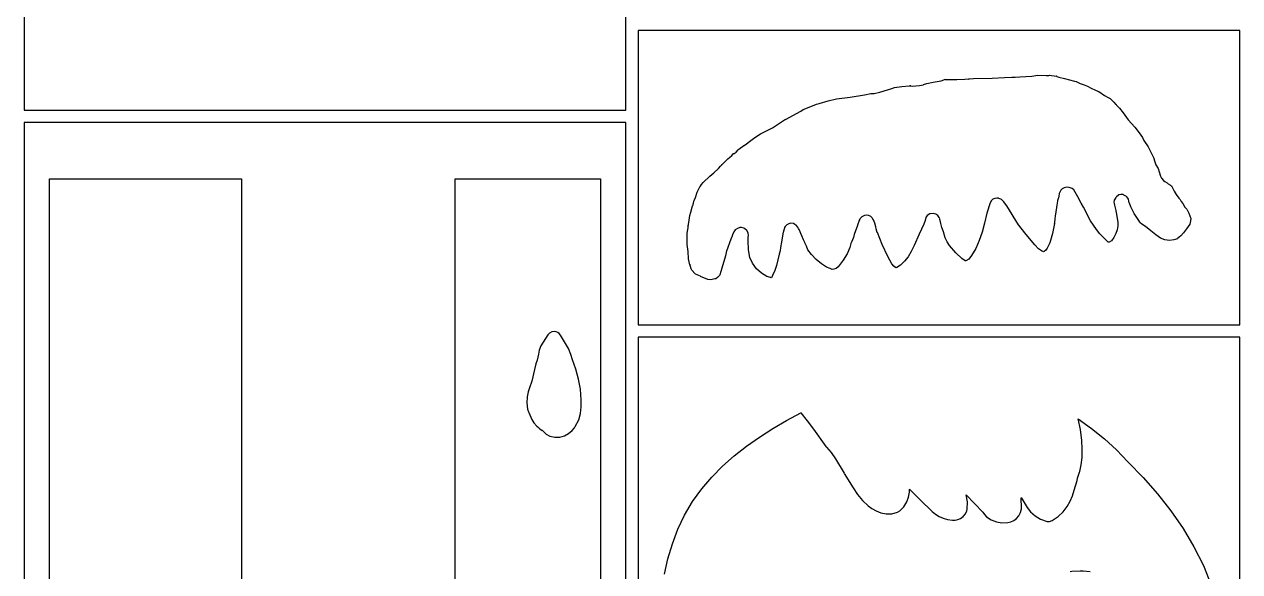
# Model space of a CAD drawing. Extents: x -186 to 210, y 0 to 2266.
# Drawn here: x -186 to 210, y 1730.6 to 1909 of the extents above; entities that cross this region are included whole.
import ezdxf

# ---------------------------------------------------------------- set-up
doc = ezdxf.new("R2010")
doc.units = 0

msp = doc.modelspace()

# ---------------------------------------------------------------- linework, layer by layer
at = {"layer": 'Calque_1'}
for p, q in [((-186, 2127.04), (-186, 1881.04)), ((9.99979, 1881.04), (9.99979, 2127.04)), ((210, 1907.04), (14.0001, 1907.04)), ((14.0001, 1907.04), (14.0001, 1879.04)), ((210, 1811.04), (210, 1907.04)), ((99.897349, 1888.805369), (102.46329, 1888.961046)), ((102.524012, 1889.020087), (102.434229, 1889.040337)), ((102.434229, 1889.040337), (102.509099, 1889.014292)), ((102.463, 1888.96), (102.796901, 1888.966085)), ((102.509, 1889.02), (103.488298, 1888.887206)), ((102.797, 1888.96), (102.524012, 1889.020087)), ((103.489, 1888.88), (104.5303, 1888.930086)), ((104.53, 1888.93), (105.7174, 1889.048348)), ((105.7174, 1889.048348), (106.996, 1889.352195)), ((106.996, 1889.36), (108.0295, 1889.735681)), ((108.029, 1889.73), (110.127436, 1890.123858)), ((110.127436, 1890.123858), (112.71299, 1890.640033)), ((112.713, 1890.64), (114.1093, 1891.107677)), ((114.11, 1891.11), (114.008825, 1891.082847)), ((114.008825, 1891.082847), (114.403999, 1891.092008)), ((114.404, 1891.09), (117.8131, 1891.05952)), ((117.813, 1891.06), (120.4149, 1891.14419)), ((120.415, 1891.15), (121.603, 1891.209399)), ((121.603, 1891.2), (121.8697, 1891.244397)), ((121.869, 1891.25), (122.001799, 1891.291804)), ((122.002, 1891.29), (123.2794, 1891.367496)), ((123.28, 1891.37), (129.29719, 1891.479035)), ((129.297, 1891.48), (133.3257, 1891.729608)), ((133.325, 1891.73), (135.7502, 1891.811095)), ((135.751, 1891.81), (136.8801, 1891.755205)), ((136.88, 1891.75), (138.3549, 1891.864723)), ((138.355, 1891.87), (142.24929, 1892.133022)), ((142.249, 1892.13), (144.221, 1892.420433)), ((144.207, 1892.42), (146.9164, 1892.361104)), ((144.221, 1892.42), (144.207, 1892.42)), ((146.917, 1892.36), (147.799799, 1892.396949)), ((147.799799, 1892.396949), (147.9836, 1892.415801)), ((147.983, 1892.42), (148.013563, 1892.40563)), ((148.013563, 1892.40563), (148.718901, 1892.324882)), ((148.719, 1892.32), (150.4667, 1892.086426)), ((150.467, 1892.09), (150.358873, 1892.104331)), ((150.358873, 1892.104331), (150.426237, 1892.061971)), ((150.426237, 1892.061971), (151.097898, 1891.830603)), ((151.098, 1891.83), (152.9, 1891.408308)), ((152.9, 1891.41), (156.1618, 1890.489648)), ((156.162, 1890.49), (156.685001, 1890.372684)), ((156.685, 1890.37), (156.706008, 1890.354919)), ((156.706, 1890.35), (158.0646, 1889.701481)), ((158.064, 1889.71), (159.282, 1889.304341)), ((159.282, 1889.3), (160.385524, 1888.841346)), ((78.578, 1884.69), (83.063883, 1885.303883)), ((83.063883, 1885.303883), (87.77529, 1886.03308)), ((87.7753, 1886.04), (89.8062, 1886.511804)), ((89.8062, 1886.51), (89.9938, 1886.453697)), ((89.9938, 1886.45), (90.605701, 1886.45)), ((90.6057, 1886.45), (90.738499, 1886.470108)), ((90.7385, 1886.47), (90.863, 1886.494342)), ((90.863, 1886.5), (92.775, 1886.94442)), ((92.775, 1886.94), (95.2498, 1887.623682)), ((95.2498, 1887.63), (96.6699, 1888.148292)), ((96.6699, 1888.14), (97.530297, 1888.411303)), ((97.5303, 1888.42), (99.897349, 1888.805369)), ((160.385524, 1888.841346), (161.5723, 1888.2091)), ((161.573, 1888.21), (162.9718, 1887.549574)), ((162.971, 1887.55), (163.2377, 1887.443558)), ((163.238, 1887.44), (164.1175, 1887.169199)), ((164.118, 1887.17), (165.9928, 1885.86621)), ((165.992, 1885.87), (167.1284, 1885.221983)), ((167.129, 1885.22), (167.758898, 1884.799366)), ((-186, 1881.04), (9.99979, 1881.04)), ((66.9906, 1880.7), (67.785399, 1881.223477)), ((67.7854, 1881.22), (70.7573, 1882.4923)), ((70.7573, 1882.49), (72.0621, 1883.043957)), ((72.0621, 1883.05), (72.953999, 1883.226741)), ((72.954, 1883.22), (75.886145, 1884.057912)), ((75.886145, 1884.057912), (78.57799, 1884.69018)), ((167.759, 1884.8), (168.9512, 1883.60522)), ((168.951, 1883.6), (169.582999, 1883.033104)), ((169.583, 1883.04), (169.746798, 1882.90202)), ((169.747, 1882.9), (169.897902, 1882.67521)), ((169.898, 1882.68), (170.246898, 1882.26143)), ((170.246, 1882.26), (170.857301, 1881.688474)), ((170.858, 1881.69), (172.0848, 1880.12057)), ((9.99979, 1877.04), (-186, 1877.04)), ((-186, 1877.04), (-186, 1481.04)), ((9.99979, 1481.04), (9.99979, 1877.04)), ((14.0001, 1879.04), (14.0001, 1877.04)), ((14.0001, 1877.04), (14.0001, 1811.04)), ((57.7457, 1875.33), (62.03329, 1878.05489)), ((62.0333, 1878.05), (66.99059, 1880.69789)), ((172.085, 1880.12), (173.7112, 1877.85554)), ((173.711, 1877.85), (175.8649, 1875.44653)), ((52.044438, 1872.183336), (53.8947, 1873.35647)), ((53.8947, 1873.35), (57.74569, 1875.32249)), ((175.865, 1875.45), (177.26465, 1873.690794)), ((177.26465, 1873.690794), (178.3367, 1872.15046)), ((46.8626, 1868.38), (48.4532, 1869.57422)), ((48.4532, 1869.58), (48.394456, 1869.521107)), ((48.394456, 1869.521107), (48.51965, 1869.561469)), ((48.51965, 1869.561469), (49.269198, 1870.021827)), ((49.2692, 1870.02), (50.2448, 1870.858199)), ((49.2692, 1870.02), (49.2692, 1870.02)), ((50.2448, 1870.86), (52.044438, 1872.183336)), ((178.336, 1872.15), (178.803201, 1871.168688)), ((178.804, 1871.17), (180.1346, 1869.05074)), ((42.3973, 1864.27), (43.2459, 1865.200194)), ((43.2459, 1865.2), (43.754399, 1865.613914)), ((43.7544, 1865.62), (44.548599, 1866.300084)), ((44.5485, 1866.3), (44.998336, 1866.771837)), ((44.5485, 1866.3), (44.5485, 1866.3)), ((44.901613, 1866.708267), (45.281301, 1866.927957)), ((44.9387, 1866.76), (44.901613, 1866.708267)), ((45.029816, 1866.828213), (44.938699, 1866.759925)), ((44.998336, 1866.771837), (45.029816, 1866.828213)), ((45.2813, 1866.93), (45.904274, 1867.36085)), ((45.904274, 1867.36085), (46.612, 1868.11803)), ((46.612, 1868.11), (46.8626, 1868.378208)), ((180.134, 1869.05), (181.3128, 1866.870437)), ((181.3128, 1866.870437), (182.0926, 1865.21199)), ((182.046577, 1865.327685), (182.041862, 1865.259067)), ((182.041862, 1865.259067), (182.199899, 1864.571297)), ((182.093, 1865.21), (182.046577, 1865.327685)), ((38.638637, 1860.589896), (40.2267, 1862.04698)), ((40.2267, 1862.05), (40.837598, 1862.803427)), ((40.8376, 1862.8), (41.278901, 1863.268709)), ((41.2789, 1863.27), (41.303903, 1863.295665)), ((41.3039, 1863.3), (41.457898, 1863.429725)), ((41.4579, 1863.43), (42.397299, 1864.275396)), ((182.2, 1864.57), (182.5752, 1863.53802)), ((182.575, 1863.54), (182.722799, 1863.244408)), ((182.723, 1863.24), (183.461501, 1861.99045)), ((183.461, 1861.99), (183.709499, 1860.88672)), ((-177.762, 1521.87), (-177.758508, 1858.644)), ((-177.758, 1858.65), (-115.196, 1858.65)), ((-115.196, 1858.65), (-115.196, 1500.04)), ((-45.5805, 1858.64), (1.7587, 1858.645292)), ((-45.5805, 1502.33), (-45.5805, 1858.64)), ((1.7587, 1858.65), (1.7587, 1503.8)), ((34.6788, 1856.77), (35.218298, 1857.492947)), ((35.2183, 1857.49), (37.3442, 1859.52192)), ((37.3442, 1859.52), (38.638637, 1860.589896)), ((183.71, 1860.89), (184.206598, 1859.51025)), ((184.206, 1859.51), (184.524288, 1858.863818)), ((184.524288, 1858.863818), (185.175498, 1858.15245)), ((185.176, 1858.15), (185.5615, 1857.816176)), ((185.561, 1857.82), (186.3428, 1857.349757)), ((186.343, 1857.35), (186.680999, 1857.073511)), ((32.7094, 1852.56), (33.221998, 1854.34128)), ((33.222, 1854.34), (34.2163, 1856.27839)), ((34.2163, 1856.28), (34.266987, 1856.299705)), ((34.266987, 1856.299705), (34.678799, 1856.771966)), ((151.229, 1853.88), (151.0492, 1853.008728)), ((151.3545, 1854.295032), (151.228601, 1853.88027)), ((151.718, 1854.92), (151.3545, 1854.295032)), ((152.109588, 1855.344011), (151.7183, 1854.919051)), ((152.757, 1855.75), (152.109588, 1855.344011)), ((153.64, 1855.94), (152.757401, 1855.746722)), ((153.641, 1855.94), (153.64, 1855.94)), ((154.493, 1855.85), (153.640302, 1855.941493)), ((155.411306, 1855.470877), (154.493, 1855.84908)), ((155.913475, 1855.067803), (155.411306, 1855.470877)), ((156.39, 1854.29), (155.913475, 1855.067803)), ((157.245, 1852.84), (156.390701, 1854.29264)), ((170.503, 1853.35), (169.8478, 1852.826523)), ((170.513, 1853.36), (170.502999, 1853.353915)), ((170.561, 1853.38), (170.512999, 1853.359363)), ((171.219, 1853.56), (170.560101, 1853.385851)), ((170.560101, 1853.385851), (170.561, 1853.38)), ((171.973, 1853.52), (171.218999, 1853.556221)), ((171.988, 1853.52), (171.972998, 1853.517354)), ((171.988, 1853.52), (171.988, 1853.52)), ((171.988, 1853.52), (171.988, 1853.52)), ((172.266, 1853.37), (171.9885, 1853.51523)), ((173.127, 1852.93), (172.265602, 1853.377516)), ((186.681, 1857.07), (187.487698, 1856.587877)), ((187.488, 1856.59), (187.762899, 1856.338355)), ((187.488, 1856.59), (187.488, 1856.59)), ((187.763, 1856.34), (188.625338, 1854.666666)), ((188.625338, 1854.666666), (189.259743, 1853.55488)), ((189.259743, 1853.55488), (190.1572, 1852.34956)), ((31.1916, 1847.74), (31.7022, 1849.86286)), ((31.7022, 1849.87), (31.778349, 1849.966629)), ((31.778349, 1849.966629), (32.064499, 1850.709231)), ((32.0645, 1850.71), (32.294899, 1851.688745)), ((32.2949, 1851.68), (32.384551, 1851.795044)), ((32.384551, 1851.795044), (32.709401, 1852.551775)), ((128.649, 1850.83), (127.5901, 1847.43125)), ((128.659, 1850.85), (128.648999, 1850.829362)), ((129.150463, 1851.613615), (128.6593, 1850.84617)), ((129.608561, 1852.003876), (129.150463, 1851.613615)), ((130.224, 1852.29), (129.608561, 1852.003876)), ((130.882489, 1852.392842), (130.2232, 1852.291794)), ((131.449, 1852.33), (130.882489, 1852.392842)), ((131.571, 1852.28), (131.448998, 1852.3317)), ((132.224, 1852), (131.571901, 1852.276463)), ((132.224, 1852), (132.224, 1852)), ((132.224, 1852), (132.224, 1852)), ((132.346, 1851.9), (132.224001, 1852.001785)), ((132.624, 1851.68), (132.346, 1851.899128)), ((132.624, 1851.68), (132.624, 1851.68)), ((132.694, 1851.61), (132.624002, 1851.68231)), ((132.855, 1851.44), (132.6933, 1851.606899)), ((132.694, 1851.6), (132.694, 1851.61)), ((132.855, 1851.43), (132.855, 1851.44)), ((133.166, 1851.11), (132.855398, 1851.43041)), ((134.023, 1849.95), (133.165703, 1851.11168)), ((134.104, 1849.82), (134.022998, 1849.950228)), ((137.973, 1843.66), (134.10451, 1849.81931)), ((150.451, 1850.1), (149.944599, 1847.16943)), ((150.628, 1851.36), (150.4502, 1850.0986)), ((150.451, 1850.1), (150.451, 1850.1)), ((150.68, 1851.56), (150.628002, 1851.363626)), ((150.967, 1852.45), (150.6802, 1851.555471)), ((151.049, 1853.01), (150.967, 1852.452418)), ((158.327, 1850.67), (157.2449, 1852.83574)), ((159.104, 1849.38), (158.326801, 1850.67087)), ((161.42, 1844.93), (159.1044, 1849.38555)), ((169.062, 1851.37), (169.021, 1851.205667)), ((169.021, 1851.2), (169.031001, 1851.067179)), ((169.031, 1851.07), (169.062999, 1850.596132)), ((169.098, 1851.69), (169.061998, 1851.361864)), ((169.063, 1850.6), (169.212302, 1850.035697)), ((169.49, 1852.39), (169.098301, 1851.692374)), ((169.213, 1850.03), (169.3469, 1849.676014)), ((169.346, 1849.67), (169.642698, 1848.27731)), ((169.347, 1849.67), (169.346471, 1849.66709)), ((169.347, 1849.68), (169.347, 1849.67)), ((169.5, 1852.41), (169.489999, 1852.39386)), ((169.847, 1852.83), (169.4997, 1852.406773)), ((173.137, 1852.92), (173.126999, 1852.927937)), ((173.138, 1852.92), (173.137, 1852.92)), ((173.237, 1852.79), (173.138001, 1852.917106)), ((173.582, 1852.35), (173.237301, 1852.788732)), ((173.747, 1851.99), (173.581599, 1852.348642)), ((173.748, 1851.99), (173.747, 1851.99)), ((173.747, 1851.99), (173.747, 1851.99)), ((173.771, 1851.89), (173.748008, 1851.98869)), ((173.877, 1851.43), (173.7705, 1851.883204)), ((173.887, 1851.28), (173.876999, 1851.439173)), ((173.916, 1851.17), (173.886999, 1851.243395)), ((173.887, 1851.24), (173.887, 1851.28)), ((173.974, 1850.93), (173.916001, 1851.170321)), ((174.384, 1849.88), (173.974299, 1850.93264)), ((174.515, 1849.54), (174.383701, 1849.874327)), ((175.606, 1847.31), (174.5151, 1849.54604)), ((190.157, 1852.35), (190.5683, 1851.907644)), ((190.568, 1851.9), (190.9246, 1851.251454)), ((190.925, 1851.25), (191.475899, 1850.583886)), ((191.476, 1850.59), (192.158098, 1849.46449)), ((192.158, 1849.46), (192.684613, 1848.851323)), ((30.5385, 1844.44), (30.8351, 1846.71531)), ((30.8351, 1846.72), (31.191599, 1847.74838)), ((86.1961, 1845.5), (86.0359, 1845.160487)), ((86.309714, 1845.757829), (86.196102, 1845.503155)), ((86.8539, 1846.3), (86.309714, 1845.757829)), ((87.71285, 1846.73292), (86.8539, 1846.301219)), ((88.367419, 1846.829477), (87.71285, 1846.73292)), ((89.122, 1846.71), (88.367419, 1846.829477)), ((89.787039, 1846.377831), (89.122, 1846.706387)), ((90.2279, 1845.97), (89.787039, 1846.377831)), ((90.5989, 1845.31), (90.227899, 1845.97458)), ((107.713, 1846.02), (107.4727, 1845.114623)), ((108.177, 1846.68), (107.712903, 1846.024734)), ((107.713, 1846.02), (107.713, 1846.02)), ((109.087, 1847.26), (108.177001, 1846.676065)), ((109.097, 1847.27), (109.086999, 1847.266031)), ((109.107, 1847.27), (109.097, 1847.27)), ((110.216, 1847.37), (109.1076, 1847.265596)), ((111.029, 1847.12), (110.2151, 1847.369078)), ((111.7, 1846.65), (111.0292, 1847.125429)), ((111.894, 1846.36), (111.700701, 1846.649374)), ((112.09, 1846.01), (111.8931, 1846.355731)), ((112.168, 1845.88), (112.090001, 1846.015387)), ((112.278, 1845.62), (112.168, 1845.876831)), ((112.168, 1845.87), (112.168, 1845.87)), ((112.168, 1845.87), (112.168, 1845.87)), ((112.298, 1845.56), (112.277997, 1845.612705)), ((112.278, 1845.61), (112.278, 1845.62)), ((112.32, 1845.5), (112.298013, 1845.558393)), ((112.348, 1845.42), (112.319999, 1845.501597)), ((112.32, 1845.5), (112.32, 1845.5)), ((112.348, 1845.42), (112.348, 1845.42)), ((112.435, 1845.07), (112.348, 1845.416736)), ((127.59, 1847.43), (126.8097, 1844.1506)), ((149.787, 1845.54), (149.687998, 1844.50699)), ((149.885, 1846.57), (149.787001, 1845.5349)), ((149.944, 1847.17), (149.885001, 1846.57781)), ((169.643, 1848.27), (169.8951, 1847.08144)), ((169.895, 1847.08), (170.3054, 1844.53598)), ((176.458, 1846.09), (175.6064, 1847.31113)), ((177.096, 1845.07), (176.457802, 1846.09111)), ((192.684613, 1848.851323), (192.772401, 1848.810951)), ((192.772, 1848.81), (193.410499, 1847.422665)), ((193.410499, 1847.422665), (194.0391, 1845.73732)), ((194.039, 1845.74), (193.944186, 1844.919543)), ((30.0246, 1840.78), (30.133201, 1841.566526)), ((30.1332, 1841.56), (30.273199, 1842.66691)), ((30.281917, 1843.442004), (30.253197, 1843.315953)), ((30.2532, 1843.32), (30.5385, 1844.44241)), ((30.2732, 1842.67), (30.298449, 1843.377042)), ((30.298449, 1843.377042), (30.281917, 1843.442004)), ((45.168362, 1841.420771), (44.6982, 1840.38199)), ((45.654014, 1841.993702), (45.168362, 1841.420771)), ((46.4015, 1842.51), (45.654014, 1841.993702)), ((46.4205, 1842.51), (46.401503, 1842.502063)), ((47.1166, 1842.8), (46.420501, 1842.516314)), ((47.687276, 1842.804505), (47.1166, 1842.800133)), ((48.4261, 1842.58), (47.687276, 1842.804505)), ((48.6328, 1842.51), (48.4261, 1842.582893)), ((49.416962, 1841.832289), (48.6328, 1842.50885)), ((49.8229, 1841.08), (49.416962, 1841.832289)), ((61.3097, 1841.43), (61.294698, 1841.343217)), ((61.3737, 1841.64), (61.3097, 1841.429657)), ((61.4957, 1841.97), (61.373701, 1841.634112)), ((61.5387, 1842.21), (61.4957, 1841.971267)), ((61.733112, 1842.819913), (61.5387, 1842.216826)), ((61.9066, 1843.07), (61.733112, 1842.819913)), ((62.3924, 1843.6), (61.906602, 1843.068241)), ((62.4084, 1843.61), (62.392393, 1843.599681)), ((63.0564, 1844.02), (62.408399, 1843.605002)), ((63.698537, 1844.168633), (63.0564, 1844.020605)), ((64.5995, 1844.05), (63.698537, 1844.168633)), ((64.5995, 1844.05), (64.5995, 1844.05)), ((64.5995, 1844.05), (64.5995, 1844.05)), ((65.0806, 1843.78), (64.599501, 1844.047149)), ((65.4723, 1843.57), (65.080601, 1843.787567)), ((66.0242, 1842.92), (65.472301, 1843.564921)), ((66.2056, 1842.5), (66.024199, 1842.923756)), ((66.4366, 1842.14), (66.205601, 1842.501209)), ((67.3714, 1840.1), (66.436602, 1842.13554)), ((85.4566, 1843.47), (84.4106, 1840.55803)), ((85.4706, 1843.51), (85.456604, 1843.468116)), ((86.0209, 1845.12), (85.470599, 1843.50872)), ((86.0359, 1845.16), (86.020898, 1845.116608)), ((90.6349, 1845.24), (90.598901, 1845.303579)), ((90.6349, 1845.24), (90.6349, 1845.24)), ((90.6349, 1845.24), (90.6349, 1845.24)), ((91.0788, 1844.15), (90.634901, 1845.24347)), ((91.4519, 1843.03), (91.078801, 1844.15292)), ((91.6018, 1842.32), (91.451901, 1843.031596)), ((91.932, 1841.2), (91.6018, 1842.31569)), ((107.063, 1843.87), (105.5846, 1840.59994)), ((107.473, 1845.12), (107.063201, 1843.87768)), ((112.435, 1845.07), (112.435, 1845.07)), ((112.593, 1844.09), (112.435301, 1845.065147)), ((112.957, 1842.76), (112.593201, 1844.08964)), ((113.456, 1841.37), (112.957401, 1842.76631)), ((126.81, 1844.15), (126.05953, 1841.283405)), ((138.049, 1843.54), (137.973001, 1843.660412)), ((139.959, 1841), (138.0485, 1843.54143)), ((149.647, 1844.09), (149.014726, 1840.859255)), ((149.627954, 1843.981597), (149.647, 1844.096086)), ((149.637876, 1844.071953), (149.627954, 1843.981597)), ((149.688, 1844.51), (149.637876, 1844.071953)), ((163.384, 1842.14), (161.4198, 1844.9305)), ((164.378, 1840.69), (163.383202, 1842.14108)), ((170.074, 1842.06), (169.628863, 1840.803277)), ((170.30875, 1843.315541), (170.074001, 1842.05848)), ((170.305, 1844.54), (170.30875, 1843.315541)), ((177.446, 1844.5), (177.0962, 1845.060678)), ((177.097, 1845.06), (177.096471, 1845.062646)), ((177.597776, 1844.278629), (177.445999, 1844.500389)), ((177.537, 1844.35), (177.597776, 1844.278629)), ((178.107687, 1843.871006), (177.5378, 1844.35519)), ((179.285, 1843.07), (178.107687, 1843.871006)), ((181.041, 1841.65), (179.2845, 1843.06285)), ((182.71772, 1840.369059), (181.04061, 1841.65747)), ((192.647, 1842.32), (191.737563, 1841.015122)), ((193.705, 1843.85), (192.6466, 1842.31674)), ((193.944186, 1844.919543), (193.704699, 1843.84709)), ((30.0246, 1837.19), (30.0246, 1840.77372)), ((44.2089, 1838.96), (42.8121, 1835.12199)), ((44.46, 1839.51), (44.2089, 1838.965832)), ((44.492251, 1839.686652), (44.460001, 1839.510289)), ((44.6982, 1840.38), (44.492251, 1839.686652)), ((49.9242, 1840.19), (49.822899, 1841.073152)), ((49.8442, 1838.52), (49.834199, 1839.61088)), ((49.8342, 1839.61), (49.924201, 1840.189304)), ((49.9506, 1835.52), (49.844201, 1838.52291)), ((60.7194, 1837.96), (60.377802, 1836.24952)), ((60.7304, 1838.03), (60.719393, 1837.9597)), ((61.2947, 1841.34), (60.730403, 1838.02446)), ((67.9264, 1838.8), (67.3714, 1840.09963)), ((68.1796, 1838.16), (67.926402, 1838.801323)), ((68.1976, 1838.1), (68.179608, 1838.163606)), ((68.3071, 1837.85), (68.1976, 1838.091326)), ((68.3321, 1837.8), (68.307097, 1837.856806)), ((68.8277, 1836.71), (68.332099, 1837.80191)), ((83.4521, 1837.99), (82.991199, 1836.26661)), ((83.4731, 1838.04), (83.452092, 1837.992481)), ((84.1563, 1839.54), (83.473102, 1838.03468)), ((84.1693, 1839.57), (84.156309, 1839.538991)), ((84.4106, 1840.55), (84.1693, 1839.56972)), ((91.942, 1841.17), (91.931999, 1841.19839)), ((93.4567, 1837.24), (91.942, 1841.16639)), ((105.585, 1840.6), (103.9308, 1836.89843)), ((114.052, 1839.42), (113.455101, 1841.36405)), ((114.676225, 1838.133106), (114.0525, 1839.42267)), ((115.487, 1836.89), (114.676225, 1838.133106)), ((125.162989, 1838.510714), (124.054106, 1835.934191)), ((126.05953, 1841.283405), (125.162989, 1838.510714)), ((142.044, 1838.5), (139.9594, 1840.99856)), ((143.221537, 1837.139717), (142.044, 1838.50411)), ((142.044, 1838.5), (142.044, 1838.5)), ((148.105, 1837.78), (147.288901, 1836.044243)), ((149.014726, 1840.859255), (148.1045, 1837.78187)), ((165.621, 1839.53), (164.3782, 1840.68496)), ((167.068, 1838.07), (165.6211, 1839.52986)), ((167.194988, 1837.953602), (167.068301, 1838.073418)), ((167.504, 1838.03), (167.194988, 1837.953602)), ((168.196239, 1838.472602), (167.504, 1838.03124)), ((169, 1839.58), (168.196239, 1838.472602)), ((169.628863, 1840.803277), (168.9996, 1839.57803)), ((184.225276, 1839.362365), (182.71772, 1840.369059)), ((185.661847, 1838.728856), (184.225276, 1839.362365)), ((187.126, 1838.56), (185.661847, 1838.728856)), ((188.503075, 1838.745712), (187.1269, 1838.5576)), ((189.688, 1839.14), (188.503075, 1838.745712)), ((189.752, 1839.18), (189.688, 1839.137614)), ((189.778, 1839.19), (189.751992, 1839.18709)), ((190.302, 1839.68), (189.777499, 1839.182875)), ((190.793239, 1840.048891), (190.302503, 1839.680671)), ((190.864424, 1840.084062), (190.793239, 1840.048891)), ((191.737563, 1841.015122), (190.812, 1840.03644)), ((190.812, 1840.03), (190.864424, 1840.084062)), ((30.2995, 1834.95), (30.024601, 1837.19948)), ((30.4582, 1832.56), (30.2995, 1834.94331)), ((42.4158, 1833.5), (41.281, 1829.51371)), ((42.8122, 1835.13), (42.415799, 1833.5084)), ((50.3769, 1833.02), (49.950601, 1835.52166)), ((59.9505, 1834.11), (59.055639, 1830.357172)), ((60.2704, 1835.22), (59.950501, 1834.11415)), ((60.3778, 1836.25), (60.270398, 1835.22368)), ((69.3362, 1835.55), (68.827703, 1836.70342)), ((70.5077, 1833.96), (69.3362, 1835.54747)), ((72.0492, 1832.34), (70.5077, 1833.96057)), ((70.5077, 1833.96), (70.5077, 1833.96)), ((82.132163, 1834.180176), (80.8466, 1832.19272)), ((82.9912, 1836.27), (82.132163, 1834.180176)), ((95.3692, 1833.3), (93.4567, 1837.24549)), ((93.4567, 1837.24), (93.4567, 1837.24)), ((102.970175, 1834.952962), (101.970376, 1833.249743)), ((103.93, 1836.9), (102.970175, 1834.952962)), ((117.518, 1834.53), (115.4871, 1836.89212)), ((117.534, 1834.51), (117.517993, 1834.527992)), ((119.416, 1832.65), (117.5334, 1834.51036)), ((122.666, 1833.65), (121.727362, 1832.466113)), ((124.054106, 1835.934191), (122.66661, 1833.6561)), ((144.45, 1835.88), (143.221537, 1837.139717)), ((144.451, 1835.88), (144.45, 1835.88)), ((145.397, 1835.18), (144.450304, 1835.876621)), ((145.398, 1835.18), (145.397, 1835.18)), ((146.116, 1834.88), (145.397702, 1835.182815)), ((146.276, 1834.97), (146.1158, 1834.872898)), ((146.277, 1834.97), (146.276, 1834.97)), ((146.812178, 1835.421024), (146.2772, 1834.97087)), ((147.288901, 1836.044243), (146.812178, 1835.421024)), ((30.8509, 1830.64), (30.458201, 1832.55672)), ((30.859224, 1830.737082), (30.822052, 1830.784005)), ((30.822052, 1830.784005), (30.850899, 1830.649409)), ((31.0783, 1830.08), (30.859224, 1830.737082)), ((31.258025, 1829.306429), (31.078301, 1830.07149)), ((41.281, 1829.52), (40.661402, 1827.38262)), ((50.386899, 1832.988785), (50.376898, 1833.013656)), ((50.3969, 1832.97), (50.386899, 1832.988785)), ((51.2356, 1831.13), (50.396901, 1832.9748)), ((52.547488, 1829.360707), (51.2356, 1831.1272)), ((59.055639, 1830.357172), (58.531243, 1828.723416)), ((73.736675, 1830.906375), (72.0492, 1832.33689)), ((75.3451, 1829.89), (73.736675, 1830.906375)), ((76.5957, 1829.4), (75.3451, 1829.8935)), ((79.1583, 1829.97), (78.4995, 1829.418232)), ((80.8466, 1832.19), (79.1583, 1829.97102)), ((96.659725, 1830.959496), (95.3692, 1833.29128)), ((97.282854, 1830.146672), (96.659725, 1830.959496)), ((97.9546, 1829.6), (97.282854, 1830.146672)), ((97.9866, 1829.59), (97.954601, 1829.60614)), ((98.2594, 1829.7), (97.986599, 1829.58578)), ((99.4428, 1830.52), (98.2594, 1829.703021)), ((100.828492, 1831.776005), (99.44241, 1830.51741)), ((101.970376, 1833.249743), (100.828492, 1831.776005)), ((120.499, 1831.91), (119.4164, 1832.646387)), ((120.802, 1831.97), (120.498701, 1831.914199)), ((121.727362, 1832.466113), (120.802, 1831.96432)), ((31.4964, 1828.9), (31.258025, 1829.306429)), ((32.6152, 1827.69), (31.4964, 1828.9029)), ((32.7102, 1827.57), (32.615201, 1827.691391)), ((34.2879, 1826.88), (32.7102, 1827.574001)), ((34.3109, 1826.87), (34.287908, 1826.880054)), ((36.7133, 1825.79), (34.3109, 1826.86079)), ((37.6646, 1825.674592), (36.7133, 1825.799101)), ((39.0398, 1826.01), (37.6646, 1825.674592)), ((39.3111, 1826.07), (39.039802, 1826.000997)), ((39.840351, 1826.478405), (39.3111, 1826.07621)), ((40.5064, 1827.18), (39.840351, 1826.478405)), ((40.6614, 1827.38), (40.506399, 1827.177488)), ((54.1776, 1827.87), (52.547488, 1829.360707)), ((55.9578, 1826.82), (54.1776, 1827.8732)), ((55.9698, 1826.81), (55.957788, 1826.820054)), ((57.0907, 1826.45), (55.9698, 1826.813193)), ((57.208, 1826.43), (57.0907, 1826.444023)), ((57.4312, 1826.41), (57.208, 1826.435135)), ((57.8064, 1827.13), (57.4312, 1826.405016)), ((58.531243, 1828.723416), (57.8064, 1827.12903)), ((77.268938, 1829.098908), (76.5957, 1829.398178)), ((77.7672, 1829.16), (77.268938, 1829.098908)), ((78.4995, 1829.418232), (77.7672, 1829.161302)), ((14.0001, 1811.04), (210, 1811.04)), ((-15.4077, 1807.78), (-17.6619, 1804.25718)), ((-14.862027, 1808.377119), (-15.4077, 1807.778715)), ((-14.1484, 1808.76), (-14.862027, 1808.377119)), ((-13.3479, 1808.88), (-14.148399, 1808.756493)), ((-12.740812, 1808.79278), (-13.3479, 1808.88091)), ((-13.3479, 1808.88), (-13.3479, 1808.88)), ((-12.184182, 1808.558364), (-12.740812, 1808.79278)), ((-11.703637, 1808.192493), (-12.184182, 1808.558364)), ((-11.3248, 1807.71), (-11.703637, 1808.192493)), ((-8.72079, 1803.34), (-11.32479, 1807.71639)), ((210, 1807.04), (14.0001, 1807.04)), ((14.0001, 1807.04), (14.0001, 1511.04)), ((210, 1511.04), (210, 1807.04)), ((-18.276886, 1802.745868), (-18.4871, 1801.48691)), ((-17.6619, 1804.25), (-18.276886, 1802.745868)), ((-7.92499, 1801.34), (-8.72079, 1803.33779)), ((-19.297999, 1798.348827), (-19.790897, 1796.51111)), ((-18.8597, 1799.53), (-19.297999, 1798.348827)), ((-18.4871, 1801.49), (-18.859699, 1799.5288)), ((-7.36689, 1799.69), (-7.924991, 1801.3365)), ((-6.312959, 1796.602743), (-7.36689, 1799.6905)), ((-19.7909, 1796.51), (-20.6513, 1792.65651)), ((-5.433065, 1793.37968), (-6.312959, 1796.602743)), ((-21.41075, 1790.545095), (-21.855303, 1789.176992)), ((-20.6513, 1792.66), (-21.41075, 1790.545095)), ((-4.809259, 1790.029402), (-5.433065, 1793.37968)), ((-4.52359, 1786.56), (-4.809259, 1790.029402)), ((-22.1753, 1787.53), (-22.288087, 1785.632681)), ((-21.855303, 1789.176992), (-22.1753, 1787.5337)), ((-4.518242, 1784.26921), (-4.52359, 1786.56229)), ((-22.288087, 1785.632681), (-22.045599, 1783.53242)), ((-22.0456, 1783.53), (-21.759401, 1782.653139)), ((-21.759401, 1782.653139), (-21.625903, 1782.421)), ((-21.6259, 1782.43), (-20.63475, 1780.179391)), ((-5.34477, 1780.099792), (-4.736478, 1782.16562)), ((-4.736478, 1782.16562), (-4.518242, 1784.26921)), ((62.390117, 1779.898292), (66.9636, 1782.4181)), ((66.9611, 1782.42), (66.9611, 1782.41)), ((66.9611, 1782.41), (69.117925, 1779.79404)), ((66.9635, 1782.42), (66.961119, 1782.419947)), ((-20.63475, 1780.179391), (-19.94065, 1779.068943)), ((-19.94065, 1779.068943), (-19.0256, 1777.99569)), ((-6.50959, 1777.92), (-5.34477, 1780.099792)), ((57.907503, 1777.250881), (62.390117, 1779.898292)), ((69.117925, 1779.79404), (71.177633, 1777.071415)), ((158.119201, 1776.938112), (157.3324, 1780.40069)), ((157.333, 1780.4), (161.729691, 1777.262631)), ((-19.0256, 1777.99), (-18.513502, 1777.564709)), ((-18.5135, 1777.57), (-18.0117, 1777.196885)), ((-18.0117, 1777.19), (-17.2856, 1776.658717)), ((-17.2856, 1776.66), (-15.969939, 1775.456995)), ((-15.969939, 1775.456995), (-14.787134, 1774.78442)), ((-14.787134, 1774.78442), (-13.13291, 1774.40639)), ((-13.1329, 1774.41), (-11.489136, 1774.473435)), ((-11.489136, 1774.473435), (-10.013955, 1774.892477)), ((-10.013955, 1774.892477), (-8.688399, 1775.616731)), ((-8.688399, 1775.616731), (-7.49351, 1776.5958)), ((-7.49349, 1776.59), (-6.783853, 1777.439938)), ((-6.783853, 1777.439938), (-6.50959, 1777.91511)), ((49.345009, 1771.495625), (53.548291, 1774.456461)), ((53.548291, 1774.456461), (57.907503, 1777.250881)), ((71.177633, 1777.071415), (75.20089, 1771.4127)), ((158.552, 1773.32), (158.119201, 1776.938112)), ((161.729691, 1777.262631), (165.914934, 1773.88446)), ((45.330188, 1768.348967), (49.345009, 1771.495625)), ((75.2009, 1771.42), (75.399401, 1771.175049)), ((75.3994, 1771.17), (76.864689, 1769.394386)), ((158.691009, 1770.508713), (158.552598, 1773.3209)), ((158.641761, 1767.84249), (158.691009, 1770.508713)), ((165.914934, 1773.88446), (169.863235, 1770.270984)), ((169.863235, 1770.270984), (173.5491, 1766.4277)), ((41.53636, 1764.997081), (45.330188, 1768.348967)), ((76.864689, 1769.394386), (78.31792, 1767.315631)), ((78.31792, 1767.315631), (81.18139, 1762.64029)), ((158.381782, 1765.392747), (158.641761, 1767.84249)), ((173.549, 1766.43), (173.657998, 1766.316309)), ((173.658, 1766.32), (178.58969, 1761.259014)), ((37.996054, 1761.420561), (41.53636, 1764.997081)), ((81.1814, 1762.64), (84.015086, 1757.919028)), ((157.134, 1761.06), (157.821299, 1763.04694)), ((157.822, 1763.04), (157.888, 1763.225526)), ((157.888, 1763.23), (158.381782, 1765.392747)), ((34.7418, 1757.6), (37.996054, 1761.420561)), ((156.094331, 1757.10594), (157.00029, 1760.2972)), ((157, 1760.29), (157.1344, 1761.053269)), ((178.58969, 1761.259014), (183.253158, 1755.960886)), ((31.704988, 1753.431624), (34.7198, 1757.5718)), ((34.7198, 1757.57), (34.741813, 1757.597914)), ((84.015086, 1757.919028), (85.503182, 1755.746374)), ((85.503182, 1755.746374), (87.09679, 1753.80335)), ((101.5142, 1753.304753), (102.101284, 1754.902283)), ((102.101284, 1754.902283), (102.4008, 1756.48713)), ((102.401, 1756.48), (102.456001, 1757.50732)), ((102.456, 1757.51), (105.960133, 1753.865172)), ((120.926, 1755.58), (126.35979, 1749.9974)), ((121.269425, 1753.335593), (120.926702, 1755.5819)), ((138.819, 1754.71), (140.73, 1751.49778)), ((138.92, 1751.27), (138.819202, 1754.70183)), ((154.765241, 1753.557802), (155.513719, 1755.347901)), ((155.513719, 1755.347901), (156.094331, 1757.10594)), ((183.253158, 1755.960886), (187.595637, 1750.433349)), ((29.126063, 1749.047939), (31.704988, 1753.431624)), ((87.0968, 1753.81), (88.972962, 1751.995197)), ((88.972962, 1751.995197), (90.157095, 1751.130925)), ((90.157095, 1751.130925), (91.5131, 1750.36992)), ((91.5131, 1750.37), (93.069797, 1749.781185)), ((98.5452, 1749.93), (99.308498, 1750.378018)), ((99.3085, 1750.38), (100.597341, 1751.771628)), ((100.597341, 1751.771628), (101.5142, 1753.304753)), ((105.960133, 1753.865172), (109.72279, 1750.32956)), ((109.723, 1750.33), (109.710988, 1750.340319)), ((109.710988, 1750.340319), (109.853088, 1750.202365)), ((120.625466, 1749.42666), (121.1211, 1750.40064)), ((121.121, 1750.4), (121.242999, 1750.932791)), ((121.243, 1750.93), (121.269425, 1753.335593)), ((138.603072, 1749.891692), (138.904, 1751.07031)), ((138.904, 1751.07), (138.920007, 1751.275687)), ((140.73, 1751.49), (141.867842, 1750.054235)), ((152.516354, 1750.110063), (153.786814, 1751.792803)), ((153.786814, 1751.792803), (154.765241, 1753.557802)), ((187.595637, 1750.433349), (191.564362, 1744.684137)), ((26.954752, 1744.456956), (29.126063, 1749.047939)), ((93.069797, 1749.781185), (94.796799, 1749.458675)), ((94.796799, 1749.458675), (96.639974, 1749.482403)), ((96.639974, 1749.482403), (98.54519, 1749.9323)), ((109.853, 1750.2), (110.870055, 1749.307629)), ((110.870055, 1749.307629), (112.033611, 1748.569421)), ((112.033611, 1748.569421), (113.335335, 1747.984913)), ((113.335335, 1747.984913), (114.76689, 1747.55364)), ((114.767, 1747.56), (116.390563, 1747.33017)), ((116.390563, 1747.33017), (117.257455, 1747.37043)), ((117.257455, 1747.37043), (118.16, 1747.56)), ((118.16, 1747.56), (119.071772, 1747.965173)), ((119.071772, 1747.965173), (119.917975, 1748.601116)), ((119.917975, 1748.601116), (120.625466, 1749.42666)), ((126.36, 1750), (126.898265, 1749.181885)), ((126.898265, 1749.181885), (127.533653, 1748.48942)), ((127.533653, 1748.48942), (129.034249, 1747.450329)), ((129.034249, 1747.450329), (130.738693, 1746.820495)), ((130.738693, 1746.820495), (132.52389, 1746.53769)), ((132.524, 1746.54), (134.466075, 1746.623082)), ((134.466075, 1746.623082), (135.4373, 1746.873996)), ((135.4373, 1746.873996), (136.39, 1747.302211)), ((136.39, 1747.3), (137.282791, 1747.955667)), ((137.282791, 1747.955667), (138.041575, 1748.836521)), ((138.041575, 1748.836521), (138.603072, 1749.891692)), ((141.867842, 1750.054235), (143.319511, 1748.73039)), ((143.319511, 1748.73039), (145.106822, 1747.655418)), ((145.106822, 1747.655418), (147.25159, 1746.96627)), ((147.252, 1746.97), (148.072824, 1746.954535)), ((148.072824, 1746.954535), (148.8509, 1747.216486)), ((148.851, 1747.22), (150.891777, 1748.566742)), ((150.891777, 1748.566742), (152.516354, 1750.110063)), ((25.162784, 1739.694888), (26.954752, 1744.456956)), ((191.564362, 1744.684137), (195.106567, 1738.720983)), ((23.721886, 1734.797946), (25.162784, 1739.694888)), ((195.106567, 1738.720983), (198.169486, 1732.55162)), ((22.603788, 1729.802342), (23.721886, 1734.797946)), ((155.312, 1730.6), (154.718202, 1730.568012)), ((158.019, 1730.76), (155.3127, 1730.599795)), ((159.004, 1730.76), (158.0186, 1730.76)), ((158.019, 1730.76), (158.019, 1730.76)), ((161.238, 1730.57), (159.004, 1730.756531)), ((198.169486, 1732.55162), (200.700352, 1726.183781))]:
    msp.add_line(p, q, dxfattribs=at)

doc.saveas('drawing.dxf')
